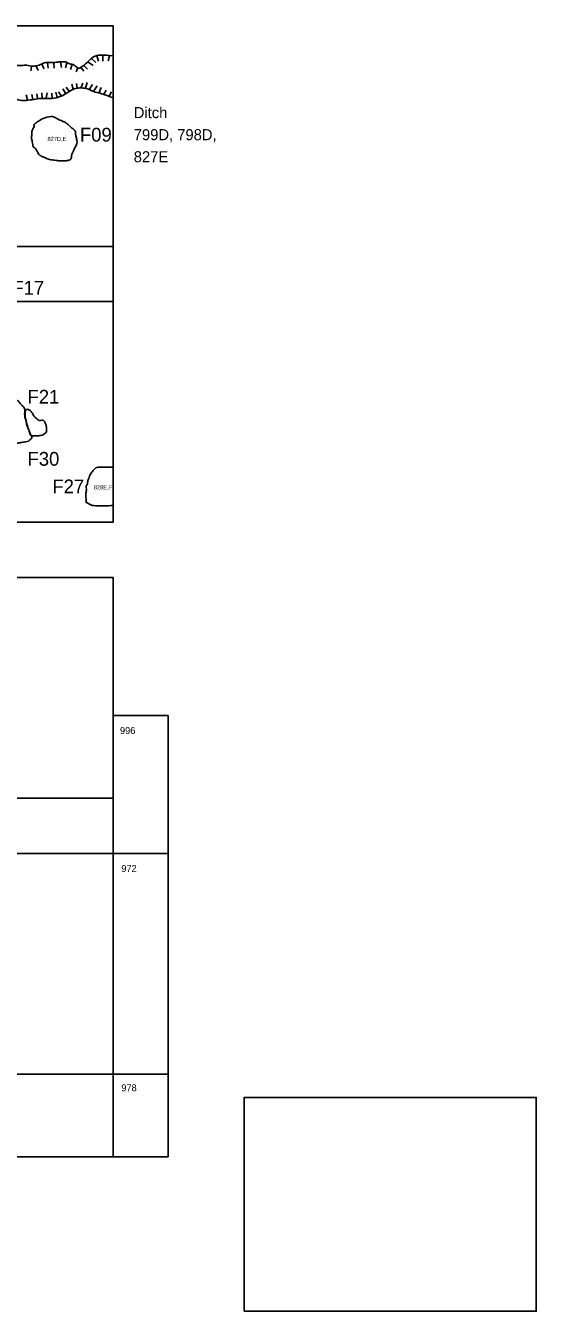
# Model space of a CAD drawing. Extents: x 161.9 to 213.3, y -308.9 to -257.7.
# Drawn here: x 194.83 to 213.34, y -308.6 to -262 of the extents above; entities that cross this region are included whole.
import ezdxf

# ---------------------------------------------------------------- set-up
doc = ezdxf.new("R2010")
doc.units = 0
for name, color, linetype in [('exc_ unit #', 7, 'Continuous'), ('feature labels', 7, 'Continuous'), ('Features', 7, 'Continuous'), ('Grid', 7, 'Continuous'), ('Labels', 7, 'Continuous'), ('Level 14', 7, 'Continuous'), ('Masonry', 7, 'Continuous'), ('misc postholes', 7, 'Continuous')]:
    doc.layers.add(name, color=color, linetype=linetype)

msp = doc.modelspace()

# ---------------------------------------------------------------- linework, layer by layer
at = {"layer": 'Features'}
for p, q in [((197.215, -263.192), (197.373, -263.331)), ((197.215, -263.192), (197.373, -263.331)), ((197.413, -263.083), (197.472, -263.281)), ((197.413, -263.083), (197.472, -263.281)), ((197.631, -263.083), (197.631, -263.281)), ((197.631, -263.083), (197.631, -263.281)), ((197.868, -263.093), (197.819, -263.272)), ((197.868, -263.093), (197.819, -263.272)), ((195.046, -263.49), (195.017, -263.638)), ((195.046, -263.49), (195.017, -263.638)), ((195.215, -263.47), (195.284, -263.618)), ((195.215, -263.47), (195.284, -263.618)), ((195.413, -263.4), (195.502, -263.569)), ((195.413, -263.4), (195.502, -263.569)), ((195.621, -263.351), (195.65, -263.539)), ((195.621, -263.351), (195.65, -263.539)), ((195.858, -263.351), (195.868, -263.539)), ((195.858, -263.351), (195.868, -263.539)), ((196.096, -263.301), (196.136, -263.509)), ((196.097, -263.307), (196.136, -263.509)), ((196.324, -263.341), (196.274, -263.529)), ((196.324, -263.341), (196.274, -263.529)), ((196.522, -263.41), (196.462, -263.589)), ((196.522, -263.41), (196.462, -263.589)), ((196.71, -263.549), (196.66, -263.668)), ((196.71, -263.549), (196.66, -263.668)), ((196.839, -263.529), (196.938, -263.648)), ((196.839, -263.529), (196.938, -263.648)), ((196.938, -263.44), (197.076, -263.579)), ((196.938, -263.44), (197.076, -263.579)), ((197.096, -263.321), (197.274, -263.44)), ((197.096, -263.321), (197.274, -263.44)), ((196.552, -264.302), (196.502, -264.124)), ((196.552, -264.302), (196.502, -264.124)), ((196.699, -264.263), (196.68, -264.094)), ((196.849, -264.243), (196.908, -264.084)), ((196.849, -264.243), (196.908, -264.084)), ((196.997, -264.262), (197.066, -264.064)), ((196.997, -264.262), (197.066, -264.064)), ((197.146, -264.302), (197.255, -264.134)), ((197.146, -264.302), (197.255, -264.134)), ((197.304, -264.361), (197.423, -264.183)), ((197.304, -264.361), (197.423, -264.183)), ((194.898, -264.688), (194.848, -264.51)), ((194.898, -264.688), (194.848, -264.51)), ((195.096, -264.669), (195.056, -264.49)), ((195.096, -264.669), (195.056, -264.49)), ((195.264, -264.639), (195.235, -264.47)), ((195.264, -264.639), (195.235, -264.47)), ((195.433, -264.629), (195.413, -264.431)), ((195.433, -264.629), (195.413, -264.431)), ((195.581, -264.619), (195.611, -264.431)), ((195.581, -264.619), (195.611, -264.431)), ((195.799, -264.629), (195.779, -264.441)), ((195.799, -264.629), (195.779, -264.441)), ((195.976, -264.604), (195.928, -264.411)), ((196.126, -264.55), (196.027, -264.391)), ((196.126, -264.55), (196.027, -264.391)), ((196.274, -264.441), (196.175, -264.292)), ((196.274, -264.441), (196.175, -264.292)), ((196.403, -264.361), (196.304, -264.223)), ((196.403, -264.361), (196.304, -264.223)), ((197.492, -264.421), (197.571, -264.243)), ((197.492, -264.421), (197.571, -264.243)), ((197.661, -264.48), (197.75, -264.332)), ((197.661, -264.48), (197.75, -264.332)), ((197.859, -264.55), (197.948, -264.401)), ((197.859, -264.55), (197.948, -264.401))]:
    msp.add_line(p, q, dxfattribs=at)
for points in [[(184.278, -263.309), (184.327, -263.326), (184.422, -263.346), (184.596, -263.326), (184.766, -263.295), (184.901, -263.144), (184.967, -263.016), (185.085, -262.896), (185.241, -262.938), (185.423, -262.964), (185.634, -263.015), (185.87, -263.078), (186.078, -263.006), (186.314, -263.006), (186.501, -263.062), (186.717, -263.123), (186.949, -263.159), (187.209, -263.213), (187.503, -263.355), (187.837, -263.354), (188.211, -263.435), (188.495, -263.529), (188.746, -263.551), (188.97, -263.565), (189.194, -263.547), (189.461, -263.476), (189.705, -263.477), (189.901, -263.59), (190.024, -263.639), (190.124, -263.72), (190.277, -263.734), (190.485, -263.729), (190.72, -263.735), (190.951, -263.759), (191.139, -263.683), (191.305, -263.571), (191.475, -263.629), (191.624, -263.639), (191.714, -263.756), (191.89, -263.834), (192.08, -263.744), (192.24, -263.672), (192.401, -263.68), (192.57, -263.701), (192.746, -263.668), (192.947, -263.681), (193.129, -263.673), (193.306, -263.61), (193.431, -263.598), (193.535, -263.533), (193.67, -263.509), (193.825, -263.44), (193.96, -263.477), (194.071, -263.432), (194.236, -263.477), (194.421, -263.417), (194.645, -263.462), (194.826, -263.41), (195.02, -263.476), (195.183, -263.463), (195.36, -263.422), (195.543, -263.31), (195.773, -263.349), (196.004, -263.313), (196.169, -263.3), (196.315, -263.308), (196.421, -263.397), (196.598, -263.396), (196.724, -263.592), (196.896, -263.464), (197.096, -263.315), (197.287, -263.072), (197.626, -263.064), (197.8, -263.071), (198, -263.09)], [(193.14, -265.11), (193.213, -265.12), (193.329, -265.107), (193.469, -264.959), (193.664, -264.931), (193.863, -264.84), (194, -264.745), (194.193, -264.714), (194.386, -264.59), (194.62, -264.73), (194.855, -264.706), (195.123, -264.677), (195.407, -264.618), (195.703, -264.652), (196.025, -264.611), (196.288, -264.468), (196.499, -264.315), (196.688, -264.255), (196.873, -264.253), (197.066, -264.27), (197.241, -264.384), (197.471, -264.426), (197.699, -264.5), (197.838, -264.558), (198, -264.615)], [(193.942, -275.89), (193.935, -275.844), (193.946, -275.774), (194.026, -275.726), (194.256, -275.595), (194.241, -275.668), (194.504, -275.574), (194.565, -275.583), (194.627, -275.69), (194.726, -275.787), (194.802, -275.874), (194.8, -275.95), (194.792, -276.07), (194.804, -276.219), (194.869, -276.403), (194.88, -276.531), (194.929, -276.594), (194.979, -276.787), (195.049, -276.892), (195.065, -276.944), (194.995, -277.004), (194.965, -277.042), (194.91, -277.076), (194.687, -277.1), (194.686, -277.107), (194.511, -277.144), (194.433, -277.143), (194.24, -277.135), (194.069, -277.078), (194.119, -277.037), (194.113, -276.934), (194.06, -276.814), (194.042, -276.648), (194.012, -276.511), (194.006, -276.35), (194.012, -276.195), (193.988, -276.052), (193.949, -275.937), (193.942, -275.89)]]:
    msp.add_open_spline(points, degree=3, dxfattribs=at)
at = {"layer": 'Grid'}
for p, q in [((190, -272), (198, -272)), ((190, -272), (198, -272)), ((198, -287), (200, -287)), ((200, -287), (200, -303)), ((198, -290), (198, -292)), ((198, -292), (200, -292)), ((198, -300), (200, -300)), ((198, -303), (200, -303))]:
    msp.add_line(p, q, dxfattribs=at)
for points in [[(170, -272.006), (170, -280), (198, -280), (198, -262), (179.996, -262)], [(170, -272.006), (170, -280), (198, -280), (198, -262), (179.996, -262)], [(190, -262), (190, -270), (198, -270)], [(190, -262), (190, -270), (198, -270)], [(190, -300), (190, -303), (198, -303), (198, -300)]]:
    msp.add_lwpolyline(points, dxfattribs=at)
for points in [[(190, -282), (190, -290), (198, -290), (198, -282)], [(190, -292), (190, -300), (198, -300), (198, -292)]]:
    msp.add_lwpolyline(points, close=True, dxfattribs=at)
at = {"layer": 'Level 14'}
msp.add_line((198, -279.393), (198, -277.993), dxfattribs=at)
msp.add_lwpolyline([(202.75, -308.6), (213.34, -308.6), (213.34, -300.85), (202.75, -300.85)], close=True, dxfattribs=at)
msp.add_open_spline([(198, -277.993), (197.965, -278), (197.84, -278), (197.8, -278), (197.6, -278), (197.4, -278), (197.35, -278.05), (197.298, -278.1), (197.266, -278.136), (197.137, -278.306), (197.157, -278.361), (197.07, -278.492), (197.087, -278.605), (196.998, -278.718), (197.049, -278.785), (197.011, -278.955), (197.015, -279.088), (197.027, -279.214), (196.999, -279.286), (197.175, -279.34), (197.208, -279.401), (197.519, -279.397), (197.5, -279.4), (197.55, -279.4), (197.6, -279.4), (197.641, -279.4), (197.904, -279.4), (198, -279.393)], degree=3, dxfattribs=at)
at = {"layer": 'Masonry'}
msp.add_open_spline([(194.816, -275.981), (194.815, -275.966), (194.798, -275.978), (194.87, -275.893), (194.947, -275.911), (195.037, -275.977), (195.084, -276.072), (195.16, -276.197), (195.202, -276.22), (195.288, -276.299), (195.333, -276.326), (195.426, -276.286), (195.513, -276.316), (195.552, -276.43), (195.589, -276.53), (195.594, -276.754), (195.597, -276.708), (195.48, -276.841), (195.377, -276.847), (195.324, -276.865), (195.205, -276.864), (195.153, -276.861), (195.06, -276.882), (195.016, -276.838), (194.955, -276.643), (194.926, -276.61), (194.88, -276.453), (194.875, -276.381), (194.816, -276.248), (194.805, -276.068), (194.817, -275.996), (194.816, -275.981)], degree=3, dxfattribs=at)
at = {"layer": 'misc postholes'}
msp.add_open_spline([(195.509, -265.346), (195.383, -265.397), (195.084, -265.589), (195.171, -265.643), (195.048, -265.792), (195.063, -265.951), (195.03, -266.072), (195.077, -266.185), (195.095, -266.428), (195.172, -266.4), (195.319, -266.69), (195.291, -266.645), (195.426, -266.755), (195.507, -266.764), (195.649, -266.845), (195.831, -266.87), (196.041, -266.9), (196.144, -266.893), (196.303, -266.904), (196.307, -266.886), (196.497, -266.867), (196.472, -266.746), (196.59, -266.474), (196.613, -266.43), (196.708, -266.26), (196.691, -266.178), (196.664, -266.028), (196.631, -265.894), (196.646, -265.795), (196.48, -265.703), (196.405, -265.605), (196.299, -265.518), (196.204, -265.485), (195.899, -265.331), (195.841, -265.285), (195.635, -265.296), (195.509, -265.346)], degree=3, dxfattribs=at)

# ---------------------------------------------------------------- texts
at = {"layer": 'exc_ unit #'}
for s, p in [('996', (198.25, -287.675)), ('972', (198.3, -292.675)), ('978', (198.3, -300.625))]:
    msp.add_text(s, height=0.25, dxfattribs=at).set_placement(p)
at = {"layer": 'feature labels'}
for s, p in [('827D,E', (195.622, -266.178)), ('828E,F', (197.301, -278.806))]:
    msp.add_text(s, height=0.15, dxfattribs=at).set_placement(p)
at = {"layer": 'Labels'}
for s, p in [('Ditch', (198.75, -265.35)), ('799D, 798D, ', (198.75, -266.15)), ('827E', (198.75, -266.95))]:
    msp.add_text(s, height=0.4, dxfattribs=at).set_placement(p)
at = {"layer": 'Level 14'}
for s, p in [('F09', (196.8, -266.2)), ('F17', (194.35, -271.75)), ('F21', (194.9, -275.7)), ('F30', (194.9, -277.95)), ('F27', (195.8, -278.95))]:
    msp.add_text(s, height=0.5, dxfattribs=at).set_placement(p)

doc.saveas('drawing.dxf')
